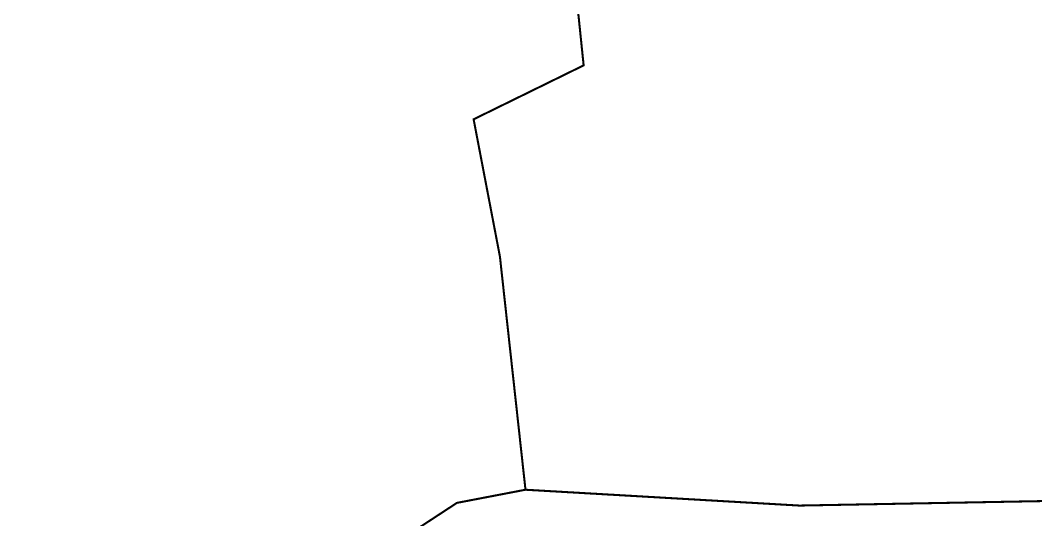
# Model space of a CAD drawing. Header units: metres. Extents: x 317370 to 326712, y 1824935 to 1838812.
# Drawn here: x 323741.1 to 324039.8, y 1830818.2 to 1830965.1 of the extents above; entities that cross this region are included whole.
import ezdxf

# ---------------------------------------------------------------- set-up
doc = ezdxf.new("R2010")
doc.units = ezdxf.units.M
doc.header["$MEASUREMENT"] = 0
doc.layers.add('SURVEY PLOT BOUNDARY', color=35, linetype='Continuous')

# ---------------------------------------------------------------- blocks, each defined once
blk = doc.blocks.new('81')
at = {"layer": 'SURVEY PLOT BOUNDARY', "lineweight": 18, "const_width": 0.605}
for points in [[(324358.57, 1830988.61), (324414.81, 1830963.98), (324491.14, 1830931.13), (324551.41, 1830906.46), (324575.53, 1830898.21), (324555.32, 1830890.3), (324430.43, 1830899.35), (324276.97, 1830864.27), (324188.1, 1830840.78), (324143.7, 1830833.07), (324123.49, 1830825.16), (323970.28, 1830822.34), (323889.7, 1830827), (323882.18, 1830895.6), (323874.44, 1830935.98), (323906.81, 1830951.85), (323899.32, 1831024.48)], [(323659.03, 1831223.92), (323767.76, 1831210.97), (323787.92, 1831210.81), (323828.19, 1831206.46), (323844.35, 1831210.37), (323872.69, 1831226.27), (323892.81, 1831222.08), (323912.96, 1831221.92), (323899.32, 1831024.48), (323906.81, 1830951.85), (323874.44, 1830935.98), (323882.18, 1830895.6), (323889.7, 1830827), (323869.52, 1830823.13), (323845.2, 1830807.2), (323820.86, 1830787.23), (323816.7, 1830771.14), (323804.48, 1830755.1), (323784.17, 1830735.11), (323780.01, 1830719.01), (323751.51, 1830682.95), (323663.09, 1830715.9)], [(324046.81, 1830813.67), (323978.28, 1830814.21), (323954.07, 1830810.37), (323921.85, 1830814.66), (323901.7, 1830814.81), (323857.23, 1830799.04), (323845.05, 1830787.04), (323832.83, 1830771.01), (323820.54, 1830746.92), (323788.04, 1830714.92), (323783.86, 1830694.79), (323751.51, 1830682.95), (323780.01, 1830719.01), (323784.17, 1830735.11), (323804.48, 1830755.1), (323816.7, 1830771.14), (323820.86, 1830787.23), (323845.2, 1830807.2), (323869.52, 1830823.13), (323889.7, 1830827), (323970.28, 1830822.34), (324123.49, 1830825.16)]]:
    blk.add_lwpolyline(points, dxfattribs=at)

msp = doc.modelspace()

# ---------------------------------------------------------------- block references
msp.add_blockref('81', (0, 0))

doc.saveas('drawing.dxf')
